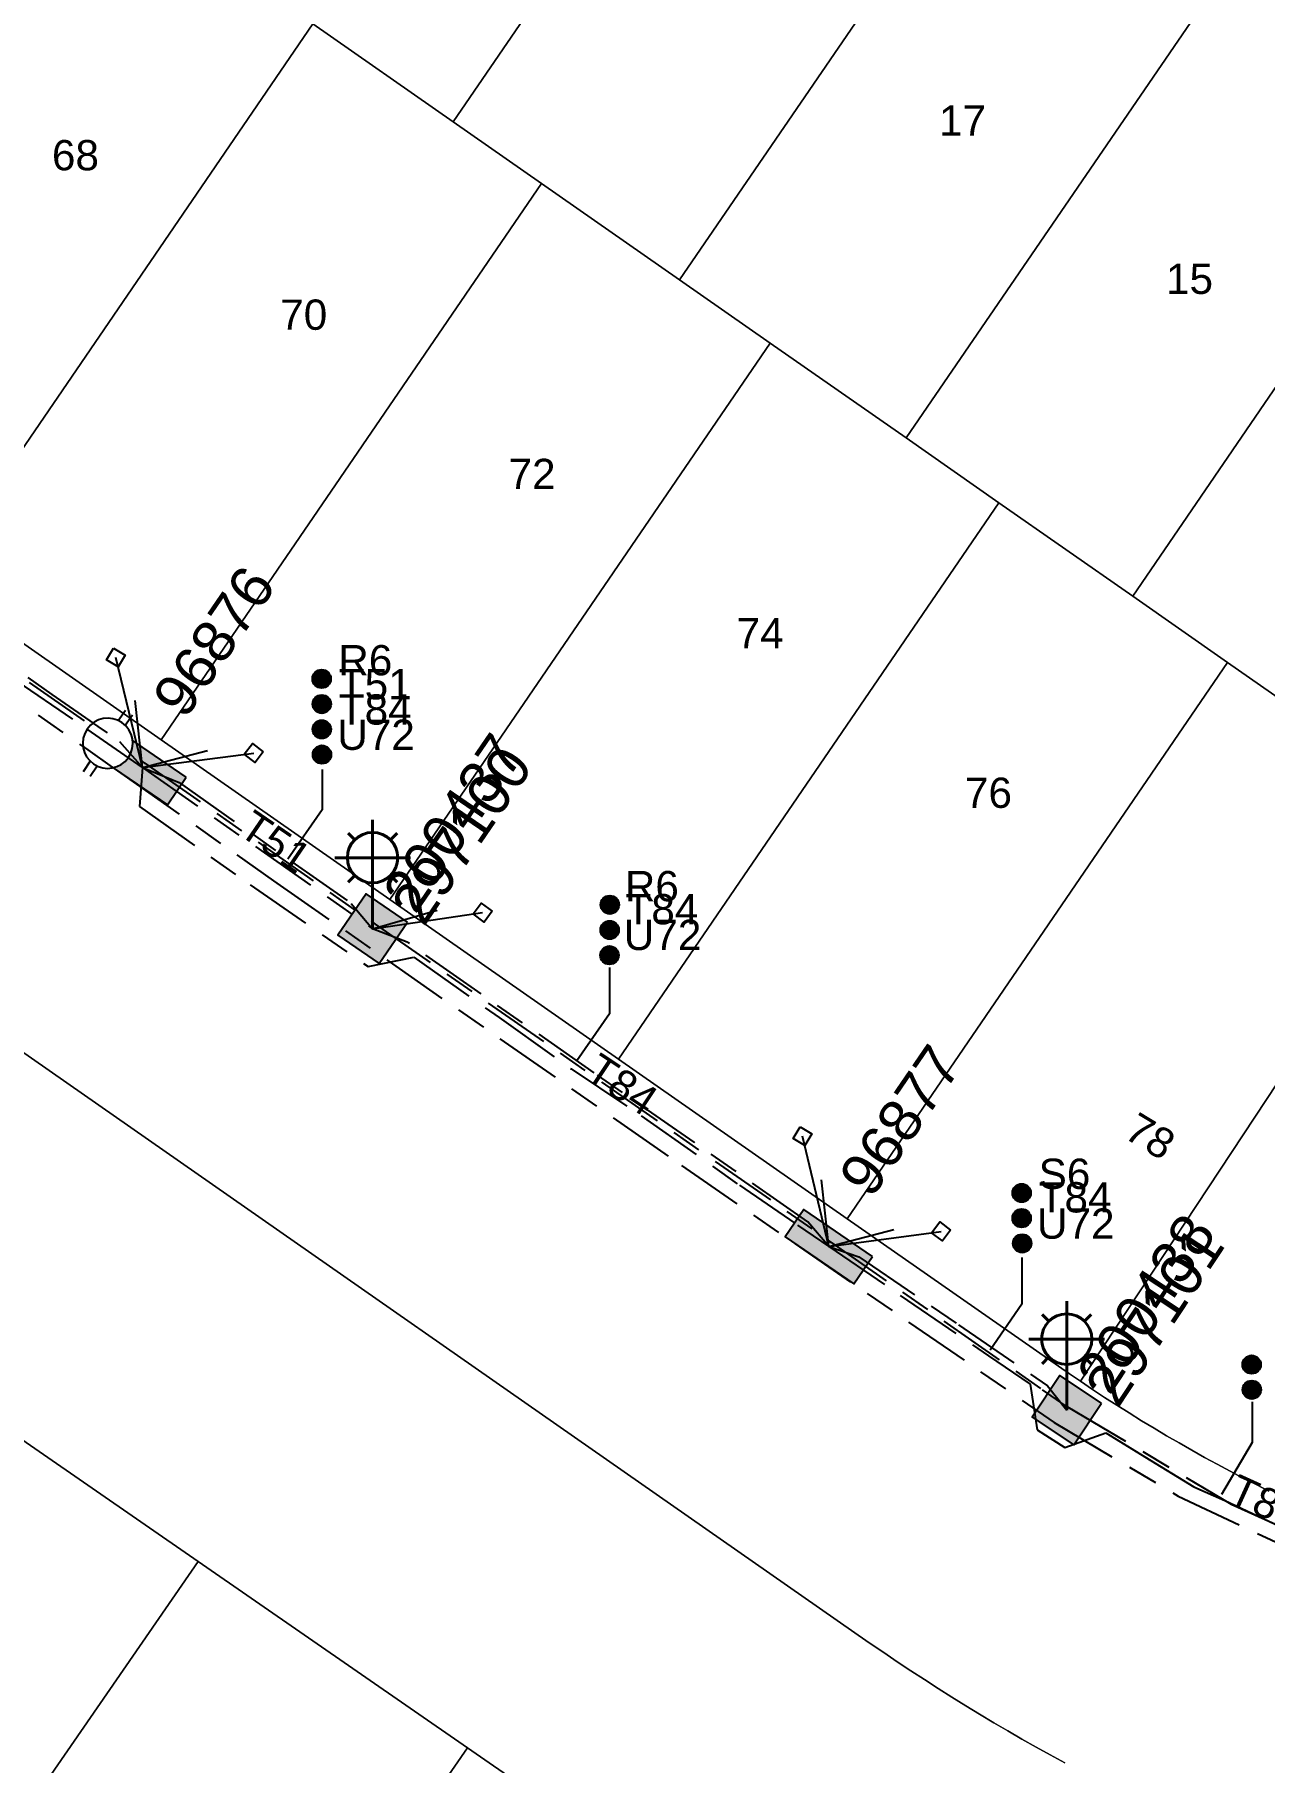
# Model space of a CAD drawing. Header units: metres. Extents: x 282960 to 285195, y 6134329 to 6136665.
# Drawn here: x 283389.7 to 283462.8, y 6135708.7 to 6135811.4 of the extents above; entities that cross this region are included whole.
import ezdxf
from ezdxf.enums import TextEntityAlignment as Align

# ---------------------------------------------------------------- set-up
doc = ezdxf.new("R2010")
doc.units = ezdxf.units.M
doc.linetypes.add('Cable Exist UG', pattern=[8.2, 4, -1.2, 1.8, -1.2])
doc.layers.get('0').update_dxf_attribs({"color": 6})
doc.layers.add('Cadastre Land Parcels_SP_EXT', color=9, linetype='Continuous', lineweight=5)
doc.layers.add('Cadastre Roads_SP_EXT', color=9, linetype='Continuous', lineweight=5)
for name, color, linetype in [('Duct_SP_EXT', 7, 'Continuous'), ('Equip_LV_EXT', 7, 'Continuous'), ('Equip_SP_SL_EXT', 7, 'Continuous'), ('Mains_HV_EXT', 7, 'Continuous'), ('Mains_LV_EXT', 7, 'Continuous'), ('Mains_SL_EXT', 7, 'Continuous'), ('Services_SP_EXT', 7, 'Continuous'), ('SupportsUG_SP_LV_EXT', 7, 'Continuous'), ('SupportsUG_SP_LV_SL_EXT', 7, 'Continuous'), ('Trench_SP_EXT', 7, 'Continuous')]:
    doc.layers.add(name, color=color, linetype=linetype)
doc.styles.add('COLUMN_LABEL', font='arial.ttf')
doc.styles.add('iecARIAL', font='arial.ttf', dxfattribs={"height": 2})
doc.styles.add('POLE_LABEL', font='arial.ttf')
doc.styles.get("Standard").update_dxf_attribs({"font": 'arial.ttf'})

# ---------------------------------------------------------------- blocks, each defined once
blk = doc.blocks.new('COLUMN_EXT')
blk.add_hatch(color=256).paths.add_polyline_path([(-1.49, 1.48), (-1.49, -1.49), (1.48, -1.49), (1.48, 1.48)])
blk.add_lwpolyline([(-1.49, -1.49), (1.48, -1.49), (1.48, 1.48), (-1.49, 1.48)], close=True)
for tag, height, style, flags, p in [('ASSET_NUM', 2.5, 'COLUMN_LABEL', 8, (2, 2)), ('STRUCTURE_PLANT_NUMBER', 0.2, 'POLE_LABEL', 9, (1.81, 0.03)), ('STREET_CODE', 0.2, 'COLUMN_LABEL', 9, (1.81, -0.2))]:
    blk.add_attdef(tag, text='', height=height, dxfattribs=dict(style=style, flags=flags)).set_placement(p, align=Align.MIDDLE_LEFT)
at = {"flags": 9}
for tag, p in [('COLUMN_TYPE', (1.81, -0.4)), ('OWNED_BY', (1.81, -0.6)), ('STATE', (1.81, -0.8)), ('USAGE', (1.81, -1)), ('STREETNAME', (1.81, -1.6)), ('SUBURB', (1.81, -1.8)), ('LEGEND', (1.81, -1.2)), ('LOCATION', (1.81, -1.4)), ('NOTES', (1.81, -2))]:
    blk.add_attdef(tag, text='', height=0.2, dxfattribs=at).set_placement(p, align=Align.MIDDLE_LEFT)
at = {"flags": 1}
blk.add_attdef('Z', (1.81, -2.35), '', height=0.2, dxfattribs=at)
blk = doc.blocks.new('PILLAR_EXT')
blk.add_hatch(color=256).paths.add_polyline_path([(-2.475, 0.99), (-2.475, -0.99), (2.475, -0.99), (2.475, 0.99)])
blk.add_lwpolyline([(-2.475, -0.99), (2.475, -0.99), (2.475, 0.99), (-2.475, 0.99)], close=True)
at = {"style": 'iecARIAL', "flags": 8}
blk.add_attdef('ASSET_NUM', (1.5, 3.5), '', height=2.5, dxfattribs=at)
for tag, p, flags in [('OWNED_BY', (0, -0.2), 9), ('STATE', (0, -0.4), 9), ('SUPPORT_TYPE', (0, -0.6), 9), ('USAGE', (0, -0.8), 9), ('LEGEND', (0, -1), 9), ('LOCATION', (0, -1.2), 9), ('STREETNAME', (0, -1.8), 9), ('SUBURB', (0, -2), 1), ('NOTES', (0, -1.4), 9), ('PARENT', (0, -1.6), 9)]:
    blk.add_attdef(tag, p, '', height=0.2, dxfattribs=dict(flags=flags))
blk = doc.blocks.new('SL_LANTERN_EXT')
at = {"lineweight": 40}
for p, q in [((0, 1.97), (0, 6.47)), ((-1.46, 5.68), (-1.06, 5.28)), ((1.46, 5.68), (1.06, 5.28)), ((-2.25, 4.22), (2.25, 4.22)), ((-1.46, 2.76), (-1.06, 3.16)), ((1.46, 2.76), (1.06, 3.16)), ((0, 0), (0, 2.72))]:
    blk.add_line(p, q, dxfattribs=at)
blk.add_circle((0, 4.22), 1.5, dxfattribs=at)
at = {"style": 'iecARIAL', "flags": 8}
blk.add_attdef('ASSET_NUM', (1.5, 1.5), '', height=2.5, dxfattribs=at)
for tag, p, height, flags in [('CONSTRUCTED_VOLTAGE', (0.98, -0.65), 0.2, 9), ('CONTROL_TYPE', (0.98, -0.85), 0.2, 9), ('LANTERN_PURPOSE', (0.98, -1.05), 0.2, 9), ('LNUMBER', (2.18, -3.25), 2.5, 8), ('OPERATING_VOLTAGE', (0.98, -1.65), 0.2, 9), ('ORIENTATION', (0.98, -1.85), 0.2, 9), ('OWNED_BY', (0.98, -2.05), 0.2, 9), ('STATE', (0.98, -2.25), 0.2, 9), ('LANTERN_TYPE', (0.98, -1.25), 0.2, 9), ('NO_PHASES', (0.98, -1.45), 0.2, 9), ('USAGE', (0.98, -2.45), 0.2, 9), ('CEXIST', (0.98, -2.65), 0.2, 9), ('CNEW', (0.98, -2.85), 0.2, 9), ('CNUMBER', (0.98, -3.05), 0.2, 9), ('CREMOVE', (0.98, -3.25), 0.2, 9), ('CREPLACE', (0.98, -3.45), 0.2, 9), ('LKINGHEIGHT', (0.98, -3.65), 0.2, 9), ('LBRACKET', (0.98, -3.85), 0.2, 9), ('LBRACKETVOCAB', (0.98, -4.05), 0.2, 9), ('LCATEGORY', (0.98, -4.25), 0.2, 9), ('LCHARGE1', (0.98, -4.45), 0.2, 9), ('LCHARGE1PERCENT', (0.98, -4.65), 0.2, 9), ('LCHARGE2', (0.98, -4.85), 0.2, 9), ('LCHARGE2PERCENT', (0.98, -5.05), 0.2, 9), ('LCHARGE3', (0.98, -5.25), 0.2, 9), ('LCHARGE3PERCENT', (0.98, -5.45), 0.2, 9), ('LEXIST', (0.98, -5.65), 0.2, 9), ('LLAMP', (0.98, -5.85), 0.2, 9), ('LLAMPVOCAB', (0.98, -6.05), 0.2, 9), ('LMAST', (0.98, -6.25), 0.2, 9), ('LMASTVOCAB', (0.98, -6.45), 0.2, 9), ('LNEW', (0.98, -6.65), 0.2, 9), ('LANTNUMBER', (0.98, -6.85), 0.2, 9), ('LOUTREACH', (0.98, -7.25), 0.2, 9), ('LOUTREACHVOCAB', (0.98, -7.45), 0.2, 9), ('LRATECODE', (0.98, -7.65), 0.2, 9), ('LREMOVE', (0.98, -7.85), 0.2, 9), ('LREPLACE', (0.98, -8.05), 0.2, 9), ('LTYPE', (0.98, -8.25), 0.2, 9), ('STREETNAME', (0.98, -9.25), 0.2, 9), ('LTYPEVOCAB', (0.98, -8.45), 0.2, 9), ('LEGEND', (0.98, -8.65), 0.2, 9), ('LOCATION', (0.98, -8.85), 0.2, 9), ('NOTES', (0.98, -9.05), 0.2, 9), ('SUBURB', (0.98, -9.45), 0.2, 1)]:
    blk.add_attdef(tag, p, '', height=height, dxfattribs=dict(flags=flags))
blk = doc.blocks.new('CCP_EXT')
at = {"flags": 9}
for tag, p in [('STATE', (0, -1.8)), ('USAGE', (0, -1.2)), ('LEGEND', (0, -1.4)), ('LIFE_SUPPORT', (0, -1.6)), ('NOTES', (0, -2))]:
    blk.add_attdef(tag, text='', height=0.2, dxfattribs=at).set_placement(p, align=Align.MIDDLE_LEFT)
blk.add_wipeout([(0, 0.57), (0.57, 0), (0, -0.57), (-0.57, 0)])
blk.add_lwpolyline([(-0.57, 0), (0, 0.57), (0.57, 0), (0, -0.57), (-0.57, 0)])
at = {"flags": 1}
blk.add_attdef('Z', (0, 0), '', height=0.2, dxfattribs=at)
at = {"flags": 9}
for tag, p in [('CCP_TYPE', (0, 0)), ('CONSTRUCTED_VOLTAGE', (0, -0.2)), ('OPERATING_VOLTAGE', (0, -0.6)), ('ORIENTATION', (0, -0.8)), ('OWNED_BY', (0, -1)), ('NO_PHASES', (0, -0.4))]:
    blk.add_attdef(tag, text='', height=0.2, dxfattribs=at).set_placement(p, align=Align.MIDDLE_LEFT)
blk = doc.blocks.new('LV_UG_LINKS_OPEN_EXT')
for p, q in [((-0.25, 1.47), (-0.25, 2.22)), ((0.25, 1.47), (0.25, 2.22)), ((-0.25, -1.47), (-0.25, -2.22)), ((0.25, -1.47), (0.25, -2.22))]:
    blk.add_line(p, q)
at = {"flags": 9}
for tag, p in [('ACTUAL_STATUS', (0, 0)), ('CONSTRUCTED_VOLTAGE', (0, -0.2)), ('OPERATING_VOLTAGE', (0, -0.6)), ('ORIENTATION', (0, -0.8)), ('STATE', (0, -1)), ('NO_PHASES', (0, -0.4)), ('SWITCH_TYPE', (0, -1.2)), ('USAGE', (0, -1.4)), ('NOTES', (0, -1.6))]:
    blk.add_attdef(tag, text='', height=0.2, dxfattribs=at).set_placement(p, align=Align.MIDDLE_LEFT)
at = {"flags": 1}
blk.add_attdef('Z', (0, 0), '', height=0.2, dxfattribs=at)
blk.add_wipeout([(-0.25, 1.47), (-0.43, 1.43), (-0.61, 1.36), (-0.77, 1.28), (-0.93, 1.17), (-1.07, 1.05), (-1.19, 0.9), (-1.29, 0.75), (-1.38, 0.58), (-1.44, 0.4), (-1.48, 0.22), (-1.49, 0.03), (-1.49, -0.16), (-1.45, -0.34), (-1.4, -0.52), (-1.32, -0.69), (-1.23, -0.85), (-1.11, -1), (-0.98, -1.13), (-0.83, -1.24), (-0.66, -1.34), (-0.49, -1.41), (-0.31, -1.46), (-0.13, -1.49), (0.06, -1.49), (0.25, -1.47), (0.43, -1.43), (0.61, -1.36), (0.77, -1.28), (0.93, -1.17), (1.07, -1.05), (1.19, -0.9), (1.29, -0.75), (1.38, -0.58), (1.44, -0.4), (1.48, -0.22), (1.49, -0.03), (1.49, 0.16), (1.45, 0.34), (1.4, 0.52), (1.32, 0.69), (1.23, 0.85), (1.11, 1), (0.98, 1.13), (0.83, 1.24), (0.66, 1.34), (0.49, 1.41), (0.31, 1.46), (0.13, 1.49), (-0.06, 1.49)])
blk.add_lwpolyline([(0, -1.49, 1), (0, 1.49, 1)], format="xyb", close=True)
blk = doc.blocks.new('CABLE_LARGE_EXT')
h = blk.add_hatch(color=256)
edge = h.paths.add_edge_path()
edge.add_arc((0, 0.55), 0.55, 0, 360)
blk.add_circle((0, 0.55), 0.55)
at = {"flags": 1}
blk.add_attdef('Z', (0, 0), '', height=0.2, dxfattribs=at)
at = {"flags": 9}
for tag, p in [('COND_CODE', (0, 0)), ('STATE', (0, -0.4)), ('XSECT_SIZE', (0, -0.6)), ('FB_REFERENCE', (0, -0.2)), ('NOTES', (0, -0.8))]:
    blk.add_attdef(tag, text='', height=0.2, dxfattribs=at).set_placement(p, align=Align.MIDDLE_LEFT)

msp = doc.modelspace()

# ---------------------------------------------------------------- linework, layer by layer
at = {"layer": 'Cadastre Land Parcels_SP_EXT', "linetype": 'Continuous'}
for points in [[(283450.97, 6135708.71), (283450.11, 6135709.18), (283449.27, 6135709.65), (283448.42, 6135710.12), (283447.58, 6135710.61), (283446.75, 6135711.1), (283445.91, 6135711.6), (283445.09, 6135712.1), (283444.26, 6135712.61), (283443.44, 6135713.13), (283442.63, 6135713.66), (283441.82, 6135714.19), (283441.01, 6135714.72), (283440.21, 6135715.27), (283439.35, 6135715.85), (283253.22, 6135845.78)], [(283450.97, 6135708.71), (283450.11, 6135709.18), (283449.27, 6135709.65), (283448.42, 6135710.12), (283447.58, 6135710.61), (283446.75, 6135711.1), (283445.91, 6135711.6), (283445.09, 6135712.1), (283444.26, 6135712.61), (283443.44, 6135713.13), (283442.63, 6135713.66), (283441.82, 6135714.19), (283441.01, 6135714.72), (283440.21, 6135715.27), (283439.35, 6135715.85), (283253.22, 6135845.78)], [(283406.28, 6135812.09), (283414.62, 6135806.27), (283437.1, 6135839.12)], [(283473.99, 6135764.82), (283451.9, 6135731.4), (283452.62, 6135730.91), (283453.34, 6135730.44), (283454.07, 6135729.97), (283454.8, 6135729.51), (283455.54, 6135729.05), (283456.28, 6135728.6), (283457.03, 6135728.16), (283457.77, 6135727.73), (283458.53, 6135727.3), (283459.28, 6135726.87), (283460.04, 6135726.46), (283460.8, 6135726.05), (283461.57, 6135725.64), (283462.34, 6135725.25), (283463.11, 6135724.86)], [(283383.44, 6135731.75), (283399.46, 6135720.68), (283415.47, 6135709.6), (283431.49, 6135698.52)], [(283383.44, 6135731.75), (283399.46, 6135720.68), (283415.47, 6135709.6), (283431.49, 6135698.52)]]:
    msp.add_lwpolyline(points, dxfattribs=at)
for points in [[(283450.47, 6135829.59), (283438.81, 6135837.73), (283438.55, 6135837.91), (283438.3, 6135838.1), (283438.05, 6135838.29), (283437.8, 6135838.49), (283437.56, 6135838.7), (283437.33, 6135838.91), (283437.1, 6135839.12), (283414.62, 6135806.27), (283419.87, 6135802.6), (283428.08, 6135796.87), (283450.47, 6135829.59)], [(283428.08, 6135796.87), (283433.47, 6135793.11), (283441.54, 6135787.47), (283463.93, 6135820.19), (283450.47, 6135829.59), (283428.08, 6135796.87)], [(283370.07, 6135788.51), (283383.67, 6135779.02), (283406.28, 6135812.09), (283401.16, 6135815.67), (283392.68, 6135821.58), (283370.07, 6135788.51)], [(283477.39, 6135810.79), (283463.93, 6135820.19), (283441.54, 6135787.47), (283447.06, 6135783.62), (283455.01, 6135778.07), (283477.39, 6135810.79)], [(283383.67, 6135779.02), (283397.26, 6135769.53), (283419.87, 6135802.6), (283414.62, 6135806.27), (283406.28, 6135812.09), (283383.67, 6135779.02)], [(283489.18, 6135804.07), (283488.66, 6135804.27), (283488.15, 6135804.47), (283487.64, 6135804.69), (283487.13, 6135804.91), (283486.62, 6135805.13), (283486.12, 6135805.37), (283485.62, 6135805.61), (283485.13, 6135805.85), (283484.64, 6135806.11), (283484.15, 6135806.37), (283483.67, 6135806.64), (283483.18, 6135806.91), (283482.71, 6135807.19), (283482.24, 6135807.48), (283481.77, 6135807.77), (283481.3, 6135808.07), (283480.84, 6135808.38), (283480.39, 6135808.69), (283477.39, 6135810.79), (283455.01, 6135778.07), (283460.65, 6135774.13), (283473.99, 6135764.82), (283489.18, 6135804.07)], [(283397.26, 6135769.53), (283410.85, 6135760.04), (283433.47, 6135793.11), (283428.08, 6135796.87), (283419.87, 6135802.6), (283397.26, 6135769.53)], [(283441.54, 6135787.47), (283433.47, 6135793.11), (283410.85, 6135760.04), (283424.45, 6135750.55), (283447.06, 6135783.62), (283441.54, 6135787.47)], [(283455.01, 6135778.07), (283447.06, 6135783.62), (283424.45, 6135750.55), (283438.04, 6135741.06), (283460.65, 6135774.13), (283455.01, 6135778.07)], [(283473.99, 6135764.82), (283460.65, 6135774.13), (283438.04, 6135741.06), (283450.6, 6135732.29), (283451.25, 6135731.84), (283451.9, 6135731.4), (283473.99, 6135764.82)], [(283361.88, 6135700.54), (283377.9, 6135689.47), (283399.46, 6135720.68), (283383.44, 6135731.75), (283361.88, 6135700.54)], [(283377.9, 6135689.47), (283393.91, 6135678.39), (283415.47, 6135709.6), (283399.46, 6135720.68), (283377.9, 6135689.47)], [(283431.49, 6135698.52), (283415.47, 6135709.6), (283393.91, 6135678.39), (283408.4, 6135668.37), (283409.37, 6135667.7), (283410.36, 6135667.04), (283431.49, 6135698.52)]]:
    msp.add_lwpolyline(points, close=True, dxfattribs=at)
at = {"layer": 'Duct_SP_EXT'}
for points in [[(283406.84, 6135767.77), (283406.84, 6135765.36), (283404.8, 6135762.43)], [(283423.91, 6135756), (283423.91, 6135753.24), (283421.97, 6135750.45)], [(283448.43, 6135738.76), (283448.43, 6135735.98), (283446.54, 6135733.25)], [(283462.12, 6135730.18), (283462.12, 6135727.75), (283460.28, 6135724.66)]]:
    msp.add_lwpolyline(points, dxfattribs=at)
at = {"layer": 'Trench_SP_EXT', "linetype": 'Cable Exist UG'}
for points in [[(283396.15, 6135767.88), (283395.66, 6135772.48)], [(283396.15, 6135767.88), (283400.58, 6135769.04)], [(283409.83, 6135758.3), (283414.17, 6135759.55)], [(283436.95, 6135739.4), (283436.44, 6135744.01)], [(283436.95, 6135739.4), (283441.35, 6135740.56)], [(283451.14, 6135729.87), (283460.87, 6135724.09), (283471.22, 6135719.42), (283471.76, 6135719.26)]]:
    msp.add_lwpolyline(points, dxfattribs=at)

# ---------------------------------------------------------------- block references
at = {"layer": 'Duct_SP_EXT'}
for p in [(283406.8, 6135772.6), (283406.81, 6135771.1), (283406.81, 6135769.6), (283406.82, 6135768.1), (283423.93, 6135759.17), (283423.92, 6135757.67), (283423.91, 6135756.17), (283448.41, 6135742.04), (283448.41, 6135740.54), (283448.44, 6135739.04), (283462.08, 6135731.84), (283462.09, 6135730.34)]:
    msp.add_blockref('CABLE_LARGE_EXT', p, dxfattribs=at)
at = {"layer": 'Equip_SP_SL_EXT'}
ref = msp.add_blockref('SL_LANTERN_EXT', (283409.83, 6135758.3), dxfattribs=at)
ref.add_attrib('ASSET_NUM', '200437', dxfattribs={"layer": '0', "height": 2.5, "rotation": 55.6393, "style": 'iecARIAL'}).set_placement((283411.33, 6135759.8), align=Align.MIDDLE_LEFT)
ref = msp.add_blockref('SL_LANTERN_EXT', (283451.09, 6135729.68), dxfattribs=at)
ref.add_attrib('ASSET_NUM', '200438', dxfattribs={"layer": '0', "height": 2.5, "rotation": 56.5472, "style": 'iecARIAL'}).set_placement((283452.59, 6135731.18), align=Align.MIDDLE_LEFT)
at = {"layer": 'SupportsUG_SP_LV_EXT'}
ref = msp.add_blockref('PILLAR_EXT', (283396.15, 6135767.88), dxfattribs=dict(at, rotation=145.6614725022678))
ref.add_attrib('ASSET_NUM', '96876', dxfattribs={"layer": '0', "height": 2.5, "rotation": 55.6391, "style": 'iecARIAL'}).set_placement((283397.65, 6135771.38), align=Align.MIDDLE_LEFT)
ref = msp.add_blockref('PILLAR_EXT', (283436.95, 6135739.4), dxfattribs=dict(at, rotation=145.6789473180988))
ref.add_attrib('ASSET_NUM', '96877', dxfattribs={"layer": '0', "height": 2.5, "rotation": 55.6391, "style": 'iecARIAL'}).set_placement((283438.45, 6135742.9), align=Align.MIDDLE_LEFT)
at = {"layer": 'SupportsUG_SP_LV_SL_EXT'}
ref = msp.add_blockref('COLUMN_EXT', (283409.83, 6135758.3), dxfattribs=dict(at, rotation=145.6545703165305))
ref.add_attrib('ASSET_NUM', '297100', dxfattribs={"layer": '0', "height": 2.5, "rotation": 55.6393, "style": 'COLUMN_LABEL'}).set_placement((283411.83, 6135759.05), align=Align.MIDDLE_LEFT)
ref = msp.add_blockref('COLUMN_EXT', (283451.09, 6135729.68), dxfattribs=dict(at, rotation=146.3099324925194))
ref.add_attrib('ASSET_NUM', '297101', dxfattribs={"layer": '0', "height": 2.5, "rotation": 56.5472, "style": 'COLUMN_LABEL'}).set_placement((283453.09, 6135730.43), align=Align.MIDDLE_LEFT)

# ---------------------------------------------------------------- texts
at = {"layer": 'Cadastre Land Parcels_SP_EXT'}
for s, p in [('17', (283443.5, 6135805.44)), ('68', (283390.77, 6135803.38)), ('15', (283456.99, 6135796.03)), ('70', (283404.34, 6135793.9)), ('72', (283417.91, 6135784.43)), ('74', (283431.47, 6135774.96)), ('76', (283445.04, 6135765.48))]:
    msp.add_text(s, height=1.8, dxfattribs=at).set_placement(p)
msp.add_text('78', height=1.8, rotation=328.8354, dxfattribs=at).set_placement((283454.4, 6135745.92))
at = {"layer": 'Duct_SP_EXT'}
for s, p in [('R6', (283407.79, 6135773.36)), ('T51', (283407.82, 6135771.93)), ('T84', (283407.82, 6135770.43)), ('U72', (283407.73, 6135768.93)), ('R6', (283424.82, 6135759.93)), ('T84', (283424.86, 6135758.56)), ('U72', (283424.76, 6135757.03)), ('S6', (283449.42, 6135742.83)), ('T84', (283449.42, 6135741.43)), ('U72', (283449.32, 6135739.87))]:
    msp.add_text(s, height=1.8, dxfattribs=at).set_placement(p)
at = {"layer": 'Mains_LV_EXT'}
for s, rotation, p in [('T51', 325.5542, (283401.77, 6135763.95)), ('T84', 326.4223, (283422.36, 6135749.48)), ('T84', 335.5982, (283460.57, 6135724.27))]:
    msp.add_text(s, height=1.8, rotation=rotation, dxfattribs=at).set_placement(p)

# ---------------------------------------------------------------- next in the draw order: block references
at = {"layer": 'Services_SP_EXT'}
for p, rotation in [((283394.57, 6135774.42), 283.7997882202056), ((283402.77, 6135768.74), 187.6614412306439), ((283416.37, 6135759.26), 188.5098991463093), ((283435.38, 6135745.96), 283.7390481116531), ((283443.62, 6135740.3), 187.7168800368127)]:
    msp.add_blockref('CCP_EXT', p, dxfattribs=dict(at, rotation=rotation))

# ---------------------------------------------------------------- next in the draw order: linework, layer by layer
at = {"layer": 'Cadastre Roads_SP_EXT', "linetype": 'Continuous'}
for points in [[(283253.22, 6135845.78), (283439.35, 6135715.85), (283440.21, 6135715.27), (283441.01, 6135714.72), (283441.82, 6135714.19), (283442.63, 6135713.66), (283443.44, 6135713.13), (283444.26, 6135712.61), (283445.09, 6135712.1), (283445.91, 6135711.6), (283446.75, 6135711.1), (283447.58, 6135710.61), (283448.42, 6135710.12), (283449.27, 6135709.65), (283450.11, 6135709.18), (283450.97, 6135708.71)], [(283463.11, 6135724.86), (283462.34, 6135725.25), (283461.57, 6135725.64), (283460.8, 6135726.05), (283460.04, 6135726.46), (283459.28, 6135726.87), (283458.53, 6135727.3), (283457.77, 6135727.73), (283457.03, 6135728.16), (283456.28, 6135728.6), (283455.54, 6135729.05), (283454.8, 6135729.51), (283454.07, 6135729.97), (283453.34, 6135730.44), (283452.62, 6135730.91), (283451.9, 6135731.4), (283451.25, 6135731.84), (283450.6, 6135732.29), (283438.04, 6135741.06), (283424.45, 6135750.55), (283410.85, 6135760.04), (283397.26, 6135769.53), (283383.67, 6135779.02)]]:
    msp.add_lwpolyline(points, dxfattribs=at)
at = {"layer": 'Mains_LV_EXT', "linetype": 'Cable Exist UG'}
msp.add_lwpolyline([(283436.95, 6135739.4), (283441.19, 6135736.5), (283446.44, 6135732.91), (283448.91, 6135731.22), (283449.34, 6135728.5), (283450.97, 6135727.46), (283453.41, 6135728.34), (283455.74, 6135726.9), (283458.64, 6135725.13), (283460.49, 6135724.31), (283466.85, 6135721.33), (283469.61, 6135720.03), (283471.76, 6135719.2)], dxfattribs=at)
at = {"layer": 'Mains_SL_EXT', "linetype": 'Cable Exist UG'}
for points in [[(283436.95, 6135739.4), (283435.7, 6135740.88), (283428.95, 6135745.6), (283423, 6135749.73), (283411.89, 6135757.5), (283409.83, 6135758.3)], [(283436.95, 6135739.4), (283438.74, 6135738.79), (283444.65, 6135734.75), (283449.95, 6135731.13), (283451.09, 6135729.68)]]:
    msp.add_lwpolyline(points, dxfattribs=at)
at = {"layer": 'Services_SP_EXT'}
for points in [[(283409.83, 6135758.3), (283416.37, 6135759.26)], [(283436.95, 6135739.4), (283435.38, 6135745.96)], [(283436.95, 6135739.4), (283443.62, 6135740.3)]]:
    msp.add_lwpolyline(points, dxfattribs=at)
at = {"layer": 'Trench_SP_EXT', "linetype": 'Cable Exist UG'}
for points in [[(283369.26, 6135787), (283382.69, 6135777.63), (283396.28, 6135768.14), (283396.3, 6135768.13)], [(283396.3, 6135768.13), (283409.88, 6135758.65), (283409.98, 6135758.57)], [(283409.98, 6135758.57), (283423.47, 6135749.16), (283437.06, 6135739.67)], [(283437.07, 6135739.66), (283449.63, 6135730.89), (283450.98, 6135729.96), (283451.14, 6135729.87)]]:
    msp.add_lwpolyline(points, dxfattribs=at)

# ---------------------------------------------------------------- next in the draw order: block references
at = {"layer": 'Equip_LV_EXT', "rotation": 145.470525636185}
msp.add_blockref('LV_UG_LINKS_OPEN_EXT', (283394.09, 6135769.32), dxfattribs=at)

# ---------------------------------------------------------------- next in the draw order: linework, layer by layer
at = {"layer": 'Mains_HV_EXT', "linetype": 'Cable Exist UG'}
msp.add_lwpolyline([(283328.6, 6135813.88), (283351.54, 6135797.84), (283372.26, 6135783.44), (283385.68, 6135773.96), (283395.07, 6135767.41), (283403.95, 6135761.14), (283428.19, 6135744.22), (283450.34, 6135728.95), (283457.72, 6135724.57), (283470.74, 6135718.43), (283481.86, 6135714.86), (283489.7, 6135713.41), (283503.85, 6135711.64)], dxfattribs=at)
at = {"layer": 'Mains_LV_EXT', "linetype": 'Cable Exist UG'}
for points in [[(283396.15, 6135767.88), (283392.01, 6135770.76), (283385.69, 6135775.09), (283381.86, 6135777.82), (283372.31, 6135784.46), (283370.76, 6135785.61), (283368.65, 6135784.64), (283367.23, 6135785.51), (283357.15, 6135792.67), (283355.52, 6135793.79), (283355.47, 6135796.22)], [(283396.15, 6135767.88), (283395.98, 6135765.57), (283402.55, 6135760.9), (283409.56, 6135756.05), (283412.29, 6135756.61), (283417.36, 6135753.01), (283421.63, 6135749.97), (283425.79, 6135747.18), (283431.63, 6135743.05), (283435.09, 6135740.68), (283436.95, 6135739.4)], [(283396.15, 6135767.88), (283409.83, 6135758.3)]]:
    msp.add_lwpolyline(points, dxfattribs=at)
at = {"layer": 'Mains_SL_EXT', "linetype": 'Cable Exist UG'}
for points in [[(283369.14, 6135786.72), (283370.99, 6135786.06), (283381.01, 6135779.04), (283385.08, 6135776.22), (283390.76, 6135772.22), (283394.78, 6135769.43), (283396.15, 6135767.88)], [(283396.15, 6135767.88), (283398.33, 6135766.98), (283408.56, 6135759.79), (283409.83, 6135758.3)]]:
    msp.add_lwpolyline(points, dxfattribs=at)
at = {"layer": 'Services_SP_EXT'}
for points in [[(283396.15, 6135767.88), (283394.57, 6135774.42)], [(283396.15, 6135767.88), (283402.77, 6135768.74)]]:
    msp.add_lwpolyline(points, dxfattribs=at)

doc.saveas('drawing.dxf')
